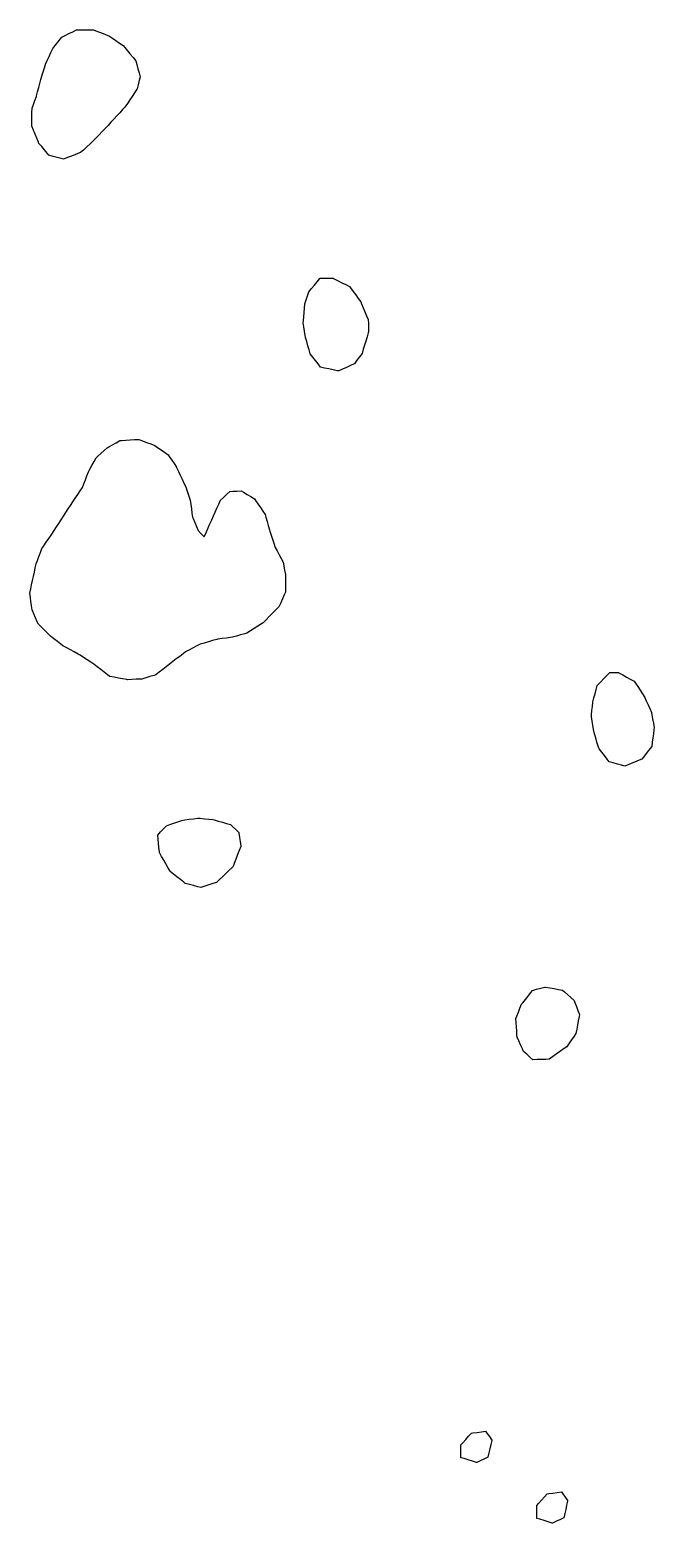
# Model space of a CAD drawing. Header units: millimetres. Extents: x 257 to 2289, y 96 to 1983.
# Drawn here: x 666 to 811.2, y 1060.6 to 1407.9 of the extents above; entities that cross this region are included whole.
import ezdxf

# ---------------------------------------------------------------- set-up
doc = ezdxf.new("R2010")
doc.units = ezdxf.units.MM
for name, color, linetype in [('ALL_HOLES', 1, 'Continuous'), ('OUTLINE_ISLAND_01_HOLE_25', 1, 'Continuous'), ('OUTLINE_ISLAND_01_HOLE_26', 1, 'Continuous'), ('OUTLINE_ISLAND_01_HOLE_38', 1, 'Continuous'), ('OUTLINE_ISLAND_01_HOLE_44', 1, 'Continuous'), ('OUTLINE_ISLAND_01_HOLE_47', 1, 'Continuous'), ('OUTLINE_ISLAND_01_HOLE_55', 1, 'Continuous'), ('OUTLINE_ISLAND_01_HOLE_61', 1, 'Continuous'), ('OUTLINE_ISLAND_01_HOLE_67', 1, 'Continuous')]:
    doc.layers.add(name, color=color, linetype=linetype)

msp = doc.modelspace()

# ---------------------------------------------------------------- linework, layer by layer
at = {"layer": 'ALL_HOLES'}
for points in [[(680.776, 1407.9114), (681.7072, 1407.547), (682.6385, 1407.1825), (683.5697, 1406.8181), (684.5009, 1406.4537), (685.2024, 1405.9712), (686.0264, 1405.4045), (686.8503, 1404.8378), (687.6742, 1404.2711), (688.0644, 1403.8071), (688.7079, 1403.0417), (689.3514, 1402.2762), (689.9949, 1401.5108), (690.6385, 1400.7454), (690.8792, 1399.8514), (691.1392, 1398.8858), (691.3992, 1397.9202), (691.6592, 1396.9546), (691.4364, 1396.1175), (691.1793, 1395.1511), (690.9221, 1394.1847), (690.8766, 1394.116), (690.3244, 1393.2822), (689.7722, 1392.4485), (689.22, 1391.6148), (688.6679, 1390.7811), (688.1157, 1389.9473), (687.5794, 1389.3699), (686.8989, 1388.6371), (686.2184, 1387.9044), (685.5379, 1387.1716), (684.8574, 1386.4389), (684.1769, 1385.7062), (683.4963, 1384.9734), (682.8158, 1384.2407), (682.1353, 1383.5079), (681.4548, 1382.7752), (681.4531, 1382.7735), (680.7217, 1382.0915), (679.9903, 1381.4095), (679.259, 1380.7275), (678.5276, 1380.0455), (677.7963, 1379.3635), (677.5616, 1379.2738), (676.6276, 1378.9166), (675.6935, 1378.5595), (674.7595, 1378.2024), (673.8254, 1377.8452), (673.3142, 1377.9808), (672.3476, 1378.2372), (671.381, 1378.4935), (670.4144, 1378.7498), (670.0319, 1379.2097), (669.3925, 1379.9786), (668.7531, 1380.7474), (668.1136, 1381.5162), (667.9941, 1381.8058), (667.6126, 1382.7302), (667.2312, 1383.6546), (666.8497, 1384.579), (666.4682, 1385.5033), (666.4696, 1385.7027), (666.4768, 1386.7027), (666.4839, 1387.7026), (666.4911, 1388.7026), (666.4982, 1389.7026), (666.8246, 1390.5755), (667.1748, 1391.5122), (667.525, 1392.4489), (667.5489, 1392.5392), (667.8045, 1393.506), (668.0602, 1394.4727), (668.3158, 1395.4395), (668.5714, 1396.4063), (668.7344, 1396.9488), (669.0222, 1397.9065), (669.3099, 1398.8642), (669.5977, 1399.8219), (669.6373, 1399.9082), (670.0545, 1400.817), (670.4717, 1401.7258), (670.8889, 1402.6346), (671.3062, 1403.5434), (671.5812, 1403.893), (672.1996, 1404.6789), (672.8179, 1405.4648), (673.4363, 1406.2507), (674.1678, 1406.6001), (675.0701, 1407.0312), (675.9724, 1407.4622), (676.8748, 1407.8932), (677.8326, 1407.8977), (678.8326, 1407.9023), (679.8326, 1407.907)], [(733.5181, 1350.1302), (734.5181, 1350.1302), (735.5181, 1350.1302), (736.5181, 1350.1302), (736.7908, 1349.9945), (737.6862, 1349.5492), (738.5816, 1349.1039), (739.477, 1348.6587), (740.3724, 1348.2134), (740.6086, 1347.8893), (741.1976, 1347.0812), (741.7866, 1346.2731), (742.3756, 1345.465), (742.9646, 1344.6569), (743.1588, 1344.1982), (743.5487, 1343.2773), (743.9386, 1342.3564), (744.3285, 1341.4356), (744.7183, 1340.5147), (744.731, 1339.6524), (744.7457, 1338.6525), (744.7603, 1337.6526), (744.7005, 1337.4534), (744.4126, 1336.4957), (744.1248, 1335.538), (743.837, 1334.5803), (743.5492, 1333.6226), (743.2613, 1332.665), (742.6706, 1331.8627), (742.0776, 1331.0574), (741.4847, 1330.2522), (741.4586, 1330.2402), (740.5495, 1329.8235), (739.6405, 1329.4068), (738.7315, 1328.9901), (737.8224, 1328.5734), (737.4993, 1328.6407), (736.5203, 1328.8446), (735.5413, 1329.0486), (734.5623, 1329.2525), (733.5833, 1329.4565), (733.0214, 1330.2017), (732.4193, 1331.0001), (731.8172, 1331.7985), (731.2152, 1332.597), (730.9614, 1333.4805), (730.6854, 1334.4416), (730.4094, 1335.4028), (730.1334, 1336.3639), (730.0568, 1336.841), (729.8981, 1337.8284), (729.7395, 1338.8157), (729.5808, 1339.803), (729.6182, 1340.2088), (729.71, 1341.2046), (729.8018, 1342.2004), (729.8935, 1343.1962), (729.9853, 1344.192), (730.2675, 1345.0891), (730.5676, 1346.043), (730.8677, 1346.9969), (730.8706, 1347.0002), (731.5164, 1347.7637), (732.1622, 1348.5272), (732.808, 1349.2907), (733.4538, 1350.0542)], [(665.9948, 1276.896), (666.2043, 1277.8738), (666.4138, 1278.8516), (666.6234, 1279.8294), (666.8329, 1280.8072), (667.0424, 1281.785), (667.2519, 1282.7628), (667.4615, 1283.7406), (667.735, 1284.4766), (668.0833, 1285.414), (668.4316, 1286.3514), (668.7799, 1287.2887), (669.2362, 1287.9435), (669.8079, 1288.764), (670.3797, 1289.5844), (670.9514, 1290.4048), (671.0981, 1290.6294), (671.645, 1291.4666), (672.1919, 1292.3038), (672.7388, 1293.141), (673.2857, 1293.9782), (673.8326, 1294.8154), (674.3795, 1295.6525), (674.9264, 1296.4897), (675.4733, 1297.3269), (676.0202, 1298.1641), (676.5671, 1299.0013), (677.114, 1299.8385), (677.6609, 1300.6757), (678.2078, 1301.5129), (678.5435, 1302.3599), (678.9119, 1303.2896), (679.2803, 1304.2192), (679.6487, 1305.1489), (679.9684, 1305.7439), (680.4417, 1306.6248), (680.915, 1307.5057), (681.3883, 1308.3866), (681.7744, 1308.7341), (682.5176, 1309.4031), (683.2609, 1310.0721), (684.0042, 1310.7411), (684.3292, 1310.921), (685.2041, 1311.4053), (686.0791, 1311.8896), (686.954, 1312.3739), (687.335, 1312.3998), (688.3327, 1312.4676), (689.3304, 1312.5354), (690.3281, 1312.6032), (691.3258, 1312.671), (692.2281, 1312.3214), (693.1605, 1311.96), (694.093, 1311.5987), (695.0254, 1311.2374), (695.6778, 1310.792), (696.5036, 1310.2281), (697.3295, 1309.6643), (698.1553, 1309.1004), (698.4249, 1308.6973), (698.9809, 1307.8661), (699.5368, 1307.0348), (700.0927, 1306.2036), (700.1329, 1306.1185), (700.5605, 1305.2145), (700.988, 1304.3105), (701.4156, 1303.4066), (701.8432, 1302.5026), (702.2707, 1301.5986), (702.5834, 1300.6618), (702.9, 1299.7132), (703.2166, 1298.7646), (703.2549, 1298.5104), (703.4039, 1297.5215), (703.553, 1296.5327), (703.702, 1295.5439), (703.851, 1294.5551), (703.9655, 1294.28), (704.3495, 1293.3567), (704.7336, 1292.4334), (705.1177, 1291.5101), (705.1784, 1291.4444), (705.8566, 1290.7095), (706.5349, 1289.9747), (706.6747, 1290.2903), (707.0796, 1291.2047), (707.4845, 1292.1191), (707.8894, 1293.0334), (708.2943, 1293.9478), (708.6992, 1294.8621), (709.1041, 1295.7765), (709.509, 1296.6908), (709.9139, 1297.6052), (710.3188, 1298.5196), (711.0123, 1299.1712), (711.7411, 1299.8559), (712.4699, 1300.5407), (713.1662, 1300.5875), (714.1639, 1300.6546), (715.1617, 1300.7217), (715.6885, 1300.4038), (716.5446, 1299.887), (717.4007, 1299.3703), (718.2569, 1298.8535), (718.501, 1298.4883), (719.0568, 1297.6569), (719.6125, 1296.8255), (720.1682, 1295.9941), (720.7239, 1295.1628), (720.9037, 1294.5421), (721.1819, 1293.5816), (721.4602, 1292.6211), (721.7384, 1291.6606), (721.837, 1291.3585), (722.1474, 1290.4079), (722.4578, 1289.4573), (722.7682, 1288.5067), (723.0785, 1287.556), (723.5017, 1286.7415), (723.9628, 1285.8541), (724.4238, 1284.9667), (724.8848, 1284.0794), (725.0542, 1283.2413), (725.2522, 1282.2611), (725.4503, 1281.2809), (725.4504, 1281.1559), (725.4516, 1280.1559), (725.4529, 1279.1559), (725.4541, 1278.1559), (725.4553, 1277.1559), (725.1527, 1276.4805), (724.7438, 1275.568), (724.335, 1274.6554), (723.9261, 1273.7428), (723.7703, 1273.5848), (723.0681, 1272.8728), (722.3659, 1272.1608), (721.6637, 1271.4488), (720.9615, 1270.7368), (720.2593, 1270.0248), (719.8333, 1269.7513), (718.9918, 1269.211), (718.1503, 1268.6707), (717.3089, 1268.1305), (716.4674, 1267.5902), (715.9829, 1267.4541), (715.0202, 1267.1836), (714.0574, 1266.9132), (713.0947, 1266.6428), (712.6924, 1266.594), (711.6997, 1266.4737), (710.7069, 1266.3534), (709.7142, 1266.2331), (709.4504, 1266.1547), (708.4919, 1265.8696), (707.5334, 1265.5846), (706.5749, 1265.2995), (705.6163, 1265.0145), (704.8654, 1264.628), (703.9762, 1264.1704), (703.087, 1263.7128), (702.1979, 1263.2553), (701.637, 1262.8199), (700.847, 1262.2068), (700.0571, 1261.5936), (699.2671, 1260.9805), (698.4771, 1260.3674), (697.6871, 1259.7542), (696.8972, 1259.1411), (696.1072, 1258.5279), (695.3172, 1257.9148), (694.8827, 1257.7858), (693.924, 1257.5013), (692.9653, 1257.2168), (692.0067, 1256.9322), (691.6836, 1256.9173), (690.6847, 1256.8713), (689.6857, 1256.8252), (688.6868, 1256.7792), (688.5461, 1256.8049), (687.5624, 1256.9845), (686.5787, 1257.1641), (685.5949, 1257.3437), (684.6112, 1257.5234), (684.064, 1257.9388), (683.2675, 1258.5435), (682.471, 1259.1482), (681.6746, 1259.7528), (680.8781, 1260.3575), (680.1536, 1260.8424), (679.3225, 1261.3986), (678.4915, 1261.9548), (677.6604, 1262.511), (677.2157, 1262.7493), (676.3343, 1263.2217), (675.4529, 1263.6941), (674.5715, 1264.1665), (673.6901, 1264.6389), (673.1738, 1265.0406), (672.3845, 1265.6547), (671.5953, 1266.2688), (670.806, 1266.8828), (670.7977, 1266.8911), (670.09, 1267.5976), (669.3823, 1268.3042), (668.6747, 1269.0107), (667.967, 1269.7172), (667.7294, 1270.2537), (667.3245, 1271.168), (666.9196, 1272.0824), (666.5146, 1272.9967), (666.3877, 1273.949), (666.2555, 1274.9402), (666.1234, 1275.9314)], [(800.8734, 1258.4194), (801.8734, 1258.4194), (802.8734, 1258.4194), (803.0006, 1258.3508), (803.8807, 1257.8759), (804.7607, 1257.4011), (805.6408, 1256.9262), (806.5209, 1256.4513), (806.8218, 1255.9956), (807.373, 1255.1612), (807.9241, 1254.3268), (808.4752, 1253.4924), (809.0263, 1252.6579), (809.3733, 1251.8718), (809.7772, 1250.957), (810.181, 1250.0422), (810.5848, 1249.1273), (810.6732, 1248.6271), (810.8472, 1247.6424), (811.0211, 1246.6576), (811.1951, 1245.6729), (811.138, 1245.2074), (811.0162, 1244.2149), (810.8944, 1243.2223), (810.7726, 1242.2297), (810.6508, 1241.2372), (810.2123, 1240.6771), (809.5958, 1239.8897), (808.9794, 1239.1022), (808.363, 1238.3148), (808.0914, 1238.201), (807.1691, 1237.8144), (806.2469, 1237.4278), (805.3246, 1237.0412), (804.4024, 1236.6546), (803.6177, 1236.8789), (802.6562, 1237.1537), (801.6947, 1237.4286), (800.7332, 1237.7034), (800.2416, 1238.3301), (799.6244, 1239.1169), (799.0072, 1239.9037), (798.39, 1240.6905), (798.1922, 1241.33), (797.8966, 1242.2853), (797.601, 1243.2406), (797.3054, 1244.1959), (797.3052, 1244.1972), (797.1296, 1245.1817), (796.954, 1246.1662), (796.7785, 1247.1506), (796.6029, 1248.1351), (796.6443, 1248.5825), (796.7364, 1249.5783), (796.8284, 1250.5741), (796.9205, 1251.5698), (796.927, 1251.5941), (797.1888, 1252.5592), (797.4506, 1253.5244), (797.7123, 1254.4895), (797.9741, 1255.4546), (798.1073, 1255.5909), (798.8065, 1256.3058), (799.5057, 1257.0208), (800.2049, 1257.7358)], [(695.7252, 1220.6265), (696.4056, 1221.3593), (697.0861, 1222.0921), (697.7665, 1222.8249), (698.514, 1223.0837), (699.4589, 1223.411), (700.4039, 1223.7382), (701.3488, 1224.0654), (702.0712, 1224.1693), (703.061, 1224.3117), (704.0509, 1224.454), (705.0407, 1224.5964), (705.6066, 1224.538), (706.6013, 1224.4354), (707.596, 1224.3328), (708.5907, 1224.2302), (708.8372, 1224.1606), (709.7996, 1223.8889), (710.762, 1223.6172), (711.7244, 1223.3455), (712.6868, 1223.0738), (713.1516, 1222.6229), (713.8693, 1221.9266), (714.5871, 1221.2303), (714.6077, 1221.0992), (714.7628, 1220.1113), (714.918, 1219.1234), (715.0731, 1218.1355), (715.0303, 1218.0223), (714.676, 1217.0872), (714.3217, 1216.152), (713.9674, 1215.2169), (713.6131, 1214.2818), (713.2588, 1213.3466), (713.0127, 1213.1081), (712.2945, 1212.4123), (711.5763, 1211.7164), (710.8581, 1211.0206), (710.1399, 1210.3247), (709.4217, 1209.6288), (708.59, 1209.363), (707.6374, 1209.0585), (706.6849, 1208.754), (705.7324, 1208.4495), (705.0346, 1208.6339), (704.0678, 1208.8895), (703.101, 1209.145), (702.1342, 1209.4005), (701.7795, 1209.6802), (700.9942, 1210.2993), (700.209, 1210.9185), (699.4237, 1211.5376), (698.6384, 1212.1568), (698.6033, 1212.2183), (698.1081, 1213.0871), (697.6128, 1213.9558), (697.1176, 1214.8246), (696.6223, 1215.6934), (696.1271, 1216.5621), (696.1085, 1216.7496), (696.0101, 1217.7448), (695.9117, 1218.7399), (695.8133, 1219.7351)], [(782.9008, 1184.5133), (783.8656, 1184.7764), (784.8304, 1185.0395), (785.7951, 1185.3026), (785.9623, 1185.2733), (786.9473, 1185.1004), (787.9322, 1184.9275), (788.9172, 1184.7546), (789.9021, 1184.5817), (790.3525, 1184.1782), (791.0974, 1183.511), (791.8423, 1182.8438), (792.5872, 1182.1766), (792.7545, 1181.733), (793.1075, 1180.7974), (793.4604, 1179.8617), (793.8133, 1178.9261), (793.7237, 1178.4253), (793.5474, 1177.441), (793.371, 1176.4567), (793.1947, 1175.4723), (793.0184, 1174.488), (792.5751, 1173.8514), (792.0037, 1173.0308), (791.4322, 1172.2101), (790.8608, 1171.3895), (790.8577, 1171.3873), (790.0399, 1170.8118), (789.2221, 1170.2363), (788.4043, 1169.6608), (787.5865, 1169.0853), (786.7687, 1168.5098), (785.9802, 1168.4851), (784.9807, 1168.4537), (783.9812, 1168.4223), (782.9817, 1168.3909), (782.2973, 1169.0045), (781.5528, 1169.6721), (780.8082, 1170.3397), (780.5402, 1170.9342), (780.1292, 1171.8458), (779.7182, 1172.7575), (779.3072, 1173.6691), (779.2879, 1174.0124), (779.2318, 1175.0108), (779.1757, 1176.0092), (779.1196, 1177.0077), (779.0634, 1178.0061), (779.2588, 1178.5084), (779.6213, 1179.4404), (779.9839, 1180.3723), (780.3464, 1181.3043), (780.6207, 1181.6489), (781.2435, 1182.4313), (781.8663, 1183.2137), (782.4891, 1183.9961)], [(766.272, 1075.8377), (766.272, 1076.8377), (766.272, 1077.8377), (766.272, 1078.8377), (766.6974, 1079.3167), (767.3615, 1080.0643), (768.0256, 1080.812), (768.6896, 1081.5597), (769.0276, 1081.6035), (770.0193, 1081.7322), (771.0109, 1081.861), (772.0026, 1081.9897), (772.3002, 1081.5733), (772.8817, 1080.7598), (773.4631, 1079.9462), (773.4448, 1079.8691), (773.2136, 1078.8962), (772.9824, 1077.9233), (772.7512, 1076.9504), (772.52, 1075.9774), (771.75, 1075.6026), (770.8509, 1075.165), (769.9518, 1074.7273), (769.8721, 1074.7513), (768.9147, 1075.0402), (767.9574, 1075.3291), (767, 1075.618)], [(783.9086, 1061.7284), (783.9086, 1062.7284), (783.9086, 1063.7284), (783.9086, 1064.7284), (784.334, 1065.2073), (784.9981, 1065.955), (785.6622, 1066.7027), (786.3263, 1067.4503), (786.6642, 1067.4942), (787.6559, 1067.6229), (788.6476, 1067.7516), (789.6393, 1067.8803), (789.9368, 1067.464), (790.5183, 1066.6504), (791.0998, 1065.8369), (791.0815, 1065.7598), (790.8503, 1064.7869), (790.6191, 1063.814), (790.3879, 1062.8411), (790.1567, 1061.8682), (789.3868, 1061.4934), (788.4876, 1061.0557), (787.5885, 1060.618), (787.509, 1060.642), (786.5516, 1060.9309), (785.5942, 1061.2197), (784.6369, 1061.5086)]]:
    msp.add_lwpolyline(points, close=True, dxfattribs=at)
at = {"layer": 'OUTLINE_ISLAND_01_HOLE_25'}
msp.add_lwpolyline([(783.9086, 1061.7284), (783.9086, 1062.7284), (783.9086, 1063.7284), (783.9086, 1064.7284), (784.334, 1065.2073), (784.9981, 1065.955), (785.6622, 1066.7027), (786.3263, 1067.4503), (786.6642, 1067.4942), (787.6559, 1067.6229), (788.6476, 1067.7516), (789.6393, 1067.8803), (789.9368, 1067.464), (790.5183, 1066.6504), (791.0998, 1065.8369), (791.0815, 1065.7598), (790.8503, 1064.7869), (790.6191, 1063.814), (790.3879, 1062.8411), (790.1567, 1061.8682), (789.3868, 1061.4934), (788.4876, 1061.0557), (787.5885, 1060.618), (787.509, 1060.642), (786.5516, 1060.9309), (785.5942, 1061.2197), (784.6369, 1061.5086)], close=True, dxfattribs=at)
at = {"layer": 'OUTLINE_ISLAND_01_HOLE_26'}
msp.add_lwpolyline([(766.272, 1075.8377), (766.272, 1076.8377), (766.272, 1077.8377), (766.272, 1078.8377), (766.6974, 1079.3167), (767.3615, 1080.0643), (768.0256, 1080.812), (768.6896, 1081.5597), (769.0276, 1081.6035), (770.0193, 1081.7322), (771.0109, 1081.861), (772.0026, 1081.9897), (772.3002, 1081.5733), (772.8817, 1080.7598), (773.4631, 1079.9462), (773.4448, 1079.8691), (773.2136, 1078.8962), (772.9824, 1077.9233), (772.7512, 1076.9504), (772.52, 1075.9774), (771.75, 1075.6026), (770.8509, 1075.165), (769.9518, 1074.7273), (769.8721, 1074.7513), (768.9147, 1075.0402), (767.9574, 1075.3291), (767, 1075.618)], close=True, dxfattribs=at)
at = {"layer": 'OUTLINE_ISLAND_01_HOLE_38'}
msp.add_lwpolyline([(782.9008, 1184.5133), (783.8656, 1184.7764), (784.8304, 1185.0395), (785.7951, 1185.3026), (785.9623, 1185.2733), (786.9473, 1185.1004), (787.9322, 1184.9275), (788.9172, 1184.7546), (789.9021, 1184.5817), (790.3525, 1184.1782), (791.0974, 1183.511), (791.8423, 1182.8438), (792.5872, 1182.1766), (792.7545, 1181.733), (793.1075, 1180.7974), (793.4604, 1179.8617), (793.8133, 1178.9261), (793.7237, 1178.4253), (793.5474, 1177.441), (793.371, 1176.4567), (793.1947, 1175.4723), (793.0184, 1174.488), (792.5751, 1173.8514), (792.0037, 1173.0308), (791.4322, 1172.2101), (790.8608, 1171.3895), (790.8577, 1171.3873), (790.0399, 1170.8118), (789.2221, 1170.2363), (788.4043, 1169.6608), (787.5865, 1169.0853), (786.7687, 1168.5098), (785.9802, 1168.4851), (784.9807, 1168.4537), (783.9812, 1168.4223), (782.9817, 1168.3909), (782.2973, 1169.0045), (781.5528, 1169.6721), (780.8082, 1170.3397), (780.5402, 1170.9342), (780.1292, 1171.8458), (779.7182, 1172.7575), (779.3072, 1173.6691), (779.2879, 1174.0124), (779.2318, 1175.0108), (779.1757, 1176.0092), (779.1196, 1177.0077), (779.0634, 1178.0061), (779.2588, 1178.5084), (779.6213, 1179.4404), (779.9839, 1180.3723), (780.3464, 1181.3043), (780.6207, 1181.6489), (781.2435, 1182.4313), (781.8663, 1183.2137), (782.4891, 1183.9961)], close=True, dxfattribs=at)
at = {"layer": 'OUTLINE_ISLAND_01_HOLE_44'}
msp.add_lwpolyline([(695.7252, 1220.6265), (696.4056, 1221.3593), (697.0861, 1222.0921), (697.7665, 1222.8249), (698.514, 1223.0837), (699.4589, 1223.411), (700.4039, 1223.7382), (701.3488, 1224.0654), (702.0712, 1224.1693), (703.061, 1224.3117), (704.0509, 1224.454), (705.0407, 1224.5964), (705.6066, 1224.538), (706.6013, 1224.4354), (707.596, 1224.3328), (708.5907, 1224.2302), (708.8372, 1224.1606), (709.7996, 1223.8889), (710.762, 1223.6172), (711.7244, 1223.3455), (712.6868, 1223.0738), (713.1516, 1222.6229), (713.8693, 1221.9266), (714.5871, 1221.2303), (714.6077, 1221.0992), (714.7628, 1220.1113), (714.918, 1219.1234), (715.0731, 1218.1355), (715.0303, 1218.0223), (714.676, 1217.0872), (714.3217, 1216.152), (713.9674, 1215.2169), (713.6131, 1214.2818), (713.2588, 1213.3466), (713.0127, 1213.1081), (712.2945, 1212.4123), (711.5763, 1211.7164), (710.8581, 1211.0206), (710.1399, 1210.3247), (709.4217, 1209.6288), (708.59, 1209.363), (707.6374, 1209.0585), (706.6849, 1208.754), (705.7324, 1208.4495), (705.0346, 1208.6339), (704.0678, 1208.8895), (703.101, 1209.145), (702.1342, 1209.4005), (701.7795, 1209.6802), (700.9942, 1210.2993), (700.209, 1210.9185), (699.4237, 1211.5376), (698.6384, 1212.1568), (698.6033, 1212.2183), (698.1081, 1213.0871), (697.6128, 1213.9558), (697.1176, 1214.8246), (696.6223, 1215.6934), (696.1271, 1216.5621), (696.1085, 1216.7496), (696.0101, 1217.7448), (695.9117, 1218.7399), (695.8133, 1219.7351)], close=True, dxfattribs=at)
at = {"layer": 'OUTLINE_ISLAND_01_HOLE_47'}
msp.add_lwpolyline([(800.8734, 1258.4194), (801.8734, 1258.4194), (802.8734, 1258.4194), (803.0006, 1258.3508), (803.8807, 1257.8759), (804.7607, 1257.4011), (805.6408, 1256.9262), (806.5209, 1256.4513), (806.8218, 1255.9956), (807.373, 1255.1612), (807.9241, 1254.3268), (808.4752, 1253.4924), (809.0263, 1252.6579), (809.3733, 1251.8718), (809.7772, 1250.957), (810.181, 1250.0422), (810.5848, 1249.1273), (810.6732, 1248.6271), (810.8472, 1247.6424), (811.0211, 1246.6576), (811.1951, 1245.6729), (811.138, 1245.2074), (811.0162, 1244.2149), (810.8944, 1243.2223), (810.7726, 1242.2297), (810.6508, 1241.2372), (810.2123, 1240.6771), (809.5958, 1239.8897), (808.9794, 1239.1022), (808.363, 1238.3148), (808.0914, 1238.201), (807.1691, 1237.8144), (806.2469, 1237.4278), (805.3246, 1237.0412), (804.4024, 1236.6546), (803.6177, 1236.8789), (802.6562, 1237.1537), (801.6947, 1237.4286), (800.7332, 1237.7034), (800.2416, 1238.3301), (799.6244, 1239.1169), (799.0072, 1239.9037), (798.39, 1240.6905), (798.1922, 1241.33), (797.8966, 1242.2853), (797.601, 1243.2406), (797.3054, 1244.1959), (797.3052, 1244.1972), (797.1296, 1245.1817), (796.954, 1246.1662), (796.7785, 1247.1506), (796.6029, 1248.1351), (796.6443, 1248.5825), (796.7364, 1249.5783), (796.8284, 1250.5741), (796.9205, 1251.5698), (796.927, 1251.5941), (797.1888, 1252.5592), (797.4506, 1253.5244), (797.7123, 1254.4895), (797.9741, 1255.4546), (798.1073, 1255.5909), (798.8065, 1256.3058), (799.5057, 1257.0208), (800.2049, 1257.7358)], close=True, dxfattribs=at)
at = {"layer": 'OUTLINE_ISLAND_01_HOLE_55'}
msp.add_lwpolyline([(665.9948, 1276.896), (666.2043, 1277.8738), (666.4138, 1278.8516), (666.6234, 1279.8294), (666.8329, 1280.8072), (667.0424, 1281.785), (667.2519, 1282.7628), (667.4615, 1283.7406), (667.735, 1284.4766), (668.0833, 1285.414), (668.4316, 1286.3514), (668.7799, 1287.2887), (669.2362, 1287.9435), (669.8079, 1288.764), (670.3797, 1289.5844), (670.9514, 1290.4048), (671.0981, 1290.6294), (671.645, 1291.4666), (672.1919, 1292.3038), (672.7388, 1293.141), (673.2857, 1293.9782), (673.8326, 1294.8154), (674.3795, 1295.6525), (674.9264, 1296.4897), (675.4733, 1297.3269), (676.0202, 1298.1641), (676.5671, 1299.0013), (677.114, 1299.8385), (677.6609, 1300.6757), (678.2078, 1301.5129), (678.5435, 1302.3599), (678.9119, 1303.2896), (679.2803, 1304.2192), (679.6487, 1305.1489), (679.9684, 1305.7439), (680.4417, 1306.6248), (680.915, 1307.5057), (681.3883, 1308.3866), (681.7744, 1308.7341), (682.5176, 1309.4031), (683.2609, 1310.0721), (684.0042, 1310.7411), (684.3292, 1310.921), (685.2041, 1311.4053), (686.0791, 1311.8896), (686.954, 1312.3739), (687.335, 1312.3998), (688.3327, 1312.4676), (689.3304, 1312.5354), (690.3281, 1312.6032), (691.3258, 1312.671), (692.2281, 1312.3214), (693.1605, 1311.96), (694.093, 1311.5987), (695.0254, 1311.2374), (695.6778, 1310.792), (696.5036, 1310.2281), (697.3295, 1309.6643), (698.1553, 1309.1004), (698.4249, 1308.6973), (698.9809, 1307.8661), (699.5368, 1307.0348), (700.0927, 1306.2036), (700.1329, 1306.1185), (700.5605, 1305.2145), (700.988, 1304.3105), (701.4156, 1303.4066), (701.8432, 1302.5026), (702.2707, 1301.5986), (702.5834, 1300.6618), (702.9, 1299.7132), (703.2166, 1298.7646), (703.2549, 1298.5104), (703.4039, 1297.5215), (703.553, 1296.5327), (703.702, 1295.5439), (703.851, 1294.5551), (703.9655, 1294.28), (704.3495, 1293.3567), (704.7336, 1292.4334), (705.1177, 1291.5101), (705.1784, 1291.4444), (705.8566, 1290.7095), (706.5349, 1289.9747), (706.6747, 1290.2903), (707.0796, 1291.2047), (707.4845, 1292.1191), (707.8894, 1293.0334), (708.2943, 1293.9478), (708.6992, 1294.8621), (709.1041, 1295.7765), (709.509, 1296.6908), (709.9139, 1297.6052), (710.3188, 1298.5196), (711.0123, 1299.1712), (711.7411, 1299.8559), (712.4699, 1300.5407), (713.1662, 1300.5875), (714.1639, 1300.6546), (715.1617, 1300.7217), (715.6885, 1300.4038), (716.5446, 1299.887), (717.4007, 1299.3703), (718.2569, 1298.8535), (718.501, 1298.4883), (719.0568, 1297.6569), (719.6125, 1296.8255), (720.1682, 1295.9941), (720.7239, 1295.1628), (720.9037, 1294.5421), (721.1819, 1293.5816), (721.4602, 1292.6211), (721.7384, 1291.6606), (721.837, 1291.3585), (722.1474, 1290.4079), (722.4578, 1289.4573), (722.7682, 1288.5067), (723.0785, 1287.556), (723.5017, 1286.7415), (723.9628, 1285.8541), (724.4238, 1284.9667), (724.8848, 1284.0794), (725.0542, 1283.2413), (725.2522, 1282.2611), (725.4503, 1281.2809), (725.4504, 1281.1559), (725.4516, 1280.1559), (725.4529, 1279.1559), (725.4541, 1278.1559), (725.4553, 1277.1559), (725.1527, 1276.4805), (724.7438, 1275.568), (724.335, 1274.6554), (723.9261, 1273.7428), (723.7703, 1273.5848), (723.0681, 1272.8728), (722.3659, 1272.1608), (721.6637, 1271.4488), (720.9615, 1270.7368), (720.2593, 1270.0248), (719.8333, 1269.7513), (718.9918, 1269.211), (718.1503, 1268.6707), (717.3089, 1268.1305), (716.4674, 1267.5902), (715.9829, 1267.4541), (715.0202, 1267.1836), (714.0574, 1266.9132), (713.0947, 1266.6428), (712.6924, 1266.594), (711.6997, 1266.4737), (710.7069, 1266.3534), (709.7142, 1266.2331), (709.4504, 1266.1547), (708.4919, 1265.8696), (707.5334, 1265.5846), (706.5749, 1265.2995), (705.6163, 1265.0145), (704.8654, 1264.628), (703.9762, 1264.1704), (703.087, 1263.7128), (702.1979, 1263.2553), (701.637, 1262.8199), (700.847, 1262.2068), (700.0571, 1261.5936), (699.2671, 1260.9805), (698.4771, 1260.3674), (697.6871, 1259.7542), (696.8972, 1259.1411), (696.1072, 1258.5279), (695.3172, 1257.9148), (694.8827, 1257.7858), (693.924, 1257.5013), (692.9653, 1257.2168), (692.0067, 1256.9322), (691.6836, 1256.9173), (690.6847, 1256.8713), (689.6857, 1256.8252), (688.6868, 1256.7792), (688.5461, 1256.8049), (687.5624, 1256.9845), (686.5787, 1257.1641), (685.5949, 1257.3437), (684.6112, 1257.5234), (684.064, 1257.9388), (683.2675, 1258.5435), (682.471, 1259.1482), (681.6746, 1259.7528), (680.8781, 1260.3575), (680.1536, 1260.8424), (679.3225, 1261.3986), (678.4915, 1261.9548), (677.6604, 1262.511), (677.2157, 1262.7493), (676.3343, 1263.2217), (675.4529, 1263.6941), (674.5715, 1264.1665), (673.6901, 1264.6389), (673.1738, 1265.0406), (672.3845, 1265.6547), (671.5953, 1266.2688), (670.806, 1266.8828), (670.7977, 1266.8911), (670.09, 1267.5976), (669.3823, 1268.3042), (668.6747, 1269.0107), (667.967, 1269.7172), (667.7294, 1270.2537), (667.3245, 1271.168), (666.9196, 1272.0824), (666.5146, 1272.9967), (666.3877, 1273.949), (666.2555, 1274.9402), (666.1234, 1275.9314)], close=True, dxfattribs=at)
at = {"layer": 'OUTLINE_ISLAND_01_HOLE_61'}
msp.add_lwpolyline([(733.5181, 1350.1302), (734.5181, 1350.1302), (735.5181, 1350.1302), (736.5181, 1350.1302), (736.7908, 1349.9945), (737.6862, 1349.5492), (738.5816, 1349.1039), (739.477, 1348.6587), (740.3724, 1348.2134), (740.6086, 1347.8893), (741.1976, 1347.0812), (741.7866, 1346.2731), (742.3756, 1345.465), (742.9646, 1344.6569), (743.1588, 1344.1982), (743.5487, 1343.2773), (743.9386, 1342.3564), (744.3285, 1341.4356), (744.7183, 1340.5147), (744.731, 1339.6524), (744.7457, 1338.6525), (744.7603, 1337.6526), (744.7005, 1337.4534), (744.4126, 1336.4957), (744.1248, 1335.538), (743.837, 1334.5803), (743.5492, 1333.6226), (743.2613, 1332.665), (742.6706, 1331.8627), (742.0776, 1331.0574), (741.4847, 1330.2522), (741.4586, 1330.2402), (740.5495, 1329.8235), (739.6405, 1329.4068), (738.7315, 1328.9901), (737.8224, 1328.5734), (737.4993, 1328.6407), (736.5203, 1328.8446), (735.5413, 1329.0486), (734.5623, 1329.2525), (733.5833, 1329.4565), (733.0214, 1330.2017), (732.4193, 1331.0001), (731.8172, 1331.7985), (731.2152, 1332.597), (730.9614, 1333.4805), (730.6854, 1334.4416), (730.4094, 1335.4028), (730.1334, 1336.3639), (730.0568, 1336.841), (729.8981, 1337.8284), (729.7395, 1338.8157), (729.5808, 1339.803), (729.6182, 1340.2088), (729.71, 1341.2046), (729.8018, 1342.2004), (729.8935, 1343.1962), (729.9853, 1344.192), (730.2675, 1345.0891), (730.5676, 1346.043), (730.8677, 1346.9969), (730.8706, 1347.0002), (731.5164, 1347.7637), (732.1622, 1348.5272), (732.808, 1349.2907), (733.4538, 1350.0542)], close=True, dxfattribs=at)
at = {"layer": 'OUTLINE_ISLAND_01_HOLE_67'}
msp.add_lwpolyline([(680.776, 1407.9114), (681.7072, 1407.547), (682.6385, 1407.1825), (683.5697, 1406.8181), (684.5009, 1406.4537), (685.2024, 1405.9712), (686.0264, 1405.4045), (686.8503, 1404.8378), (687.6742, 1404.2711), (688.0644, 1403.8071), (688.7079, 1403.0417), (689.3514, 1402.2762), (689.9949, 1401.5108), (690.6385, 1400.7454), (690.8792, 1399.8514), (691.1392, 1398.8858), (691.3992, 1397.9202), (691.6592, 1396.9546), (691.4364, 1396.1175), (691.1793, 1395.1511), (690.9221, 1394.1847), (690.8766, 1394.116), (690.3244, 1393.2822), (689.7722, 1392.4485), (689.22, 1391.6148), (688.6679, 1390.7811), (688.1157, 1389.9473), (687.5794, 1389.3699), (686.8989, 1388.6371), (686.2184, 1387.9044), (685.5379, 1387.1716), (684.8574, 1386.4389), (684.1769, 1385.7062), (683.4963, 1384.9734), (682.8158, 1384.2407), (682.1353, 1383.5079), (681.4548, 1382.7752), (681.4531, 1382.7735), (680.7217, 1382.0915), (679.9903, 1381.4095), (679.259, 1380.7275), (678.5276, 1380.0455), (677.7963, 1379.3635), (677.5616, 1379.2738), (676.6276, 1378.9166), (675.6935, 1378.5595), (674.7595, 1378.2024), (673.8254, 1377.8452), (673.3142, 1377.9808), (672.3476, 1378.2372), (671.381, 1378.4935), (670.4144, 1378.7498), (670.0319, 1379.2097), (669.3925, 1379.9786), (668.7531, 1380.7474), (668.1136, 1381.5162), (667.9941, 1381.8058), (667.6126, 1382.7302), (667.2312, 1383.6546), (666.8497, 1384.579), (666.4682, 1385.5033), (666.4696, 1385.7027), (666.4768, 1386.7027), (666.4839, 1387.7026), (666.4911, 1388.7026), (666.4982, 1389.7026), (666.8246, 1390.5755), (667.1748, 1391.5122), (667.525, 1392.4489), (667.5489, 1392.5392), (667.8045, 1393.506), (668.0602, 1394.4727), (668.3158, 1395.4395), (668.5714, 1396.4063), (668.7344, 1396.9488), (669.0222, 1397.9065), (669.3099, 1398.8642), (669.5977, 1399.8219), (669.6373, 1399.9082), (670.0545, 1400.817), (670.4717, 1401.7258), (670.8889, 1402.6346), (671.3062, 1403.5434), (671.5812, 1403.893), (672.1996, 1404.6789), (672.8179, 1405.4648), (673.4363, 1406.2507), (674.1678, 1406.6001), (675.0701, 1407.0312), (675.9724, 1407.4622), (676.8748, 1407.8932), (677.8326, 1407.8977), (678.8326, 1407.9023), (679.8326, 1407.907)], close=True, dxfattribs=at)

doc.saveas('drawing.dxf')
